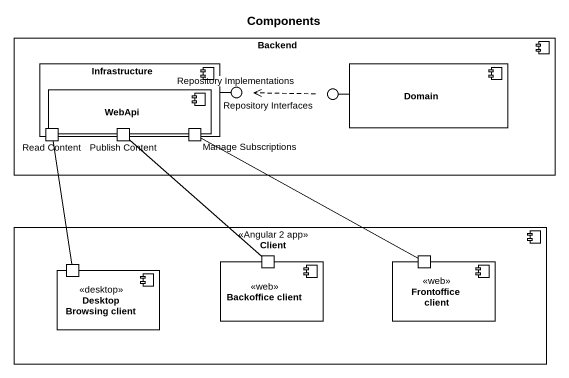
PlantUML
@startuml
title Components
component Backend {
  component Infrastructure {
    component WebApi {
      port "Read Content" as Read_Content
      port "Publish Content" as Publish_Content
      port "Manage Subscriptions" as Manage_Subscriptions
    }
  }
  component Domain
}
() "Repository Implementations" as Repository_Implementations
() "Repository Interfaces" as Repository_Interfaces
component Client <<Angular 2 app>> {
  component "Backoffice client" as Backoffice_client <<web>> {
    port " " as port1
  }
  component "Frontoffice client" as Frontoffice_client <<web>> {
    port " " as port2
  }
  component "Desktop Browsing client" as Desktop_Browsing_client <<desktop>> {
    port " " as port3
  }
}
Infrastructure -right- Repository_Implementations
Domain -left- Repository_Interfaces
Repository_Interfaces .left.> Repository_Implementations
port1 -up- Publish_Content
port2 -left- Manage_Subscriptions
port3 -up- Read_Content
@enduml
